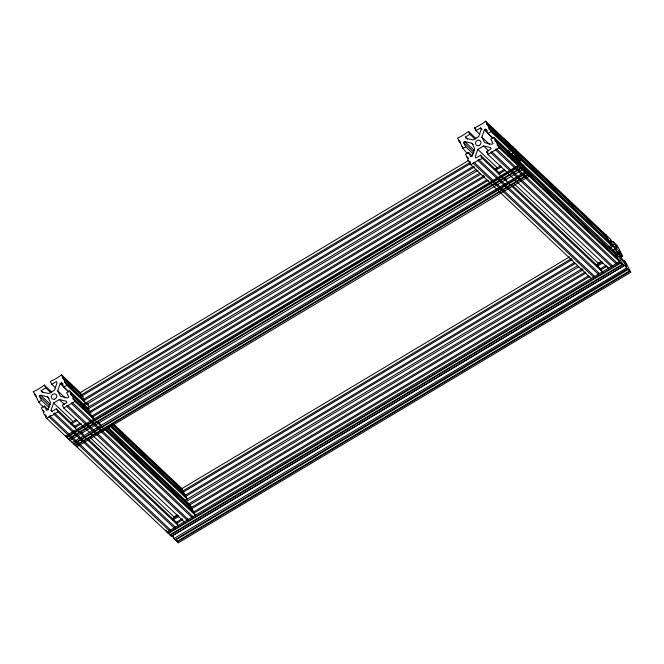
<?xml version="1.0" encoding="UTF-8"?>
<svg xmlns="http://www.w3.org/2000/svg" width="664" height="664" viewBox="0 0 664 664"><rect width="100%" height="100%" fill="white"/><g stroke="black" fill="none" stroke-linecap="round" stroke-linejoin="round"><path stroke-width="1" d="M75.895 427.325L56.332 408.833L51.709 411.597L51.078 410.335L53.576 402.998L59.312 399.57L66.342 401.205L66.981 402.467L62.366 405.231L63.802 408.069L184.194 521.879M89.2 409.447L69.637 390.947L66.616 392.756L68.815 397.097L67.446 397.919L60.449 396.292L57.702 390.839L60.183 383.543L61.553 382.73L63.063 384.149M173.038 519.563L173.976 516.808L177.255 514.849M609.892 248.203L612.565 246.61L610.365 242.269C613.503 246.767 617.578 251.473 618.159 257.142L615.428 252.287L493.825 137.34L490.812 139.141L493.003 143.49L491.634 144.304L484.645 142.677L481.89 137.232L484.38 129.936L485.749 129.123L487.251 130.542M607.676 266.845L608.39 268.264L487.99 154.455L486.554 151.616L491.177 148.852L490.538 147.591L483.508 145.956L477.773 149.392L475.266 156.721L475.905 157.982L480.529 155.227L500.092 173.719M597.226 265.949L598.164 263.201L601.443 261.243M184.891 495.684L185.248 495.286L183.546 491.916L112.814 425.051M43.758 407.156C37.134 402.45 37.292 396.541 33.2 391.71C37.35 390.05 40.579 387.859 44.322 385.062L51.85 392.175M82.925 396.25L62.457 377.144L62.366 378.065L63.146 378.106L83.465 397.313M83.664 399.263L64.698 381.576L64.607 382.505L65.387 382.539L84.95 401.031M89.831 411.464L70.865 393.785L70.766 394.707L71.554 394.74L91.117 413.24M93.574 417.324L73.106 398.217L73.007 399.147L73.795 399.18L94.105 418.386M467.946 153.55C461.322 148.844 461.488 142.926 457.396 138.104C461.546 136.435 464.767 134.252 468.518 131.455L476.038 138.568M607.577 238.393L607.203 237.247L486.654 123.537L486.554 124.458L487.334 124.492L607.792 238.351L610.058 242.775L489.575 128.932L488.795 128.891L489.044 127.87L609.295 241.779M495.211 140.071L494.962 141.1L495.742 141.133L616.217 254.984L495.211 140.071L493.825 137.34M497.452 144.511L497.203 145.532L497.983 145.565L618.474 259.433L497.452 144.511L495.742 141.133M113.403 423.889L181.878 488.613L183.007 490.854L182.666 491.75M108.008 427.226L190.028 504.764L191.415 507.495L191.024 508.234M106.921 428.172L191.946 508.558L193.656 511.927L193.407 512.957M81.041 393.296L61.478 374.803C57.984 377.708 54.564 379.509 50.356 381.451L51.792 384.29L55.552 387.851M479.748 134.244L475.98 130.683L474.552 127.845C478.752 125.894 482.18 124.093 485.674 121.197L610.506 239.206L611.942 242.045L610.1 240.302L610.747 241.588L614.897 247.838L617.205 250.021L616.848 247.348L612.922 241.48L611.137 242.543M51.792 384.29L56.407 381.534L57.046 382.796L54.548 390.133L48.812 393.561L41.774 391.926L41.135 390.664L45.758 387.901L51.028 392.88M475.98 130.683L480.603 127.92L481.242 129.181L478.736 136.518L473 139.955L465.97 138.311L465.331 137.05L469.946 134.294L475.216 139.274M49.028 407.488L41.5 400.375L39.309 396.026L40.678 395.213L47.667 396.84L49.177 398.259M473.224 153.882L465.696 146.769L463.505 142.42L464.866 141.598L471.863 143.225L473.366 144.652M38.487 402.176L41.5 400.375M61.553 382.73L63.752 387.079L66.765 385.269L89.341 406.609M462.684 148.57L465.696 146.769M485.749 129.123L487.94 133.464L490.962 131.663L612.565 246.61M48.132 409.613L44.372 406.053L41.359 407.854L42.737 410.593L44.239 412.012M472.328 155.998L468.568 152.446L465.547 154.247L466.925 156.978L468.435 158.405M79.572 393.022L468.925 160.24M80.701 395.254L470.054 162.472M81.232 396.317L470.593 163.535M42.737 410.593C44.787 410.393 42.446 414.336 44.978 415.025C46.986 414.618 44.529 417.855 46.646 418.32L49.02 416.901L169.42 530.71L169.552 529.913L170.341 529.789M49.02 416.901C49.144 414.826 52.912 416.635 53.734 414.087L174.134 527.897L174.906 526.909M53.734 414.087C53.693 412.045 57.137 414.07 57.768 411.672L178.16 525.481L176.732 522.643L88.685 439.419M63.802 408.069L66.699 406.327L187.099 520.144L187.373 519.231L188.227 519.464L67.745 405.513L66.832 405.53L66.699 406.327M67.828 405.654L71.413 403.513L191.813 517.322L192.087 516.418L192.942 516.65L72.459 402.699L71.546 402.716L71.413 403.513M72.542 402.841L74.924 401.413L195.316 515.231L194.187 512.99L105.393 429.052M466.925 156.978C468.975 156.787 466.643 160.73 469.166 161.418C471.174 161.012 468.718 164.249 470.834 164.713L473.208 163.294L593.608 277.104L593.882 276.191L594.736 276.431L474.254 162.481L473.49 162.381L473.208 163.294M474.337 162.622L477.922 160.472L598.322 274.282L598.455 273.485L599.252 273.369M477.922 160.472C477.889 158.43 481.325 160.464 481.956 158.065L602.356 271.875L600.92 269.036L512.882 185.812M487.99 154.455L490.895 152.72L611.295 266.53L611.569 265.625L612.424 265.857L491.941 151.907L491.028 151.923L490.895 152.72M492.024 152.048L495.61 149.898L616.009 263.716L616.283 262.803L617.138 263.035L496.655 149.085L495.742 149.101L495.61 149.898M496.738 149.226L499.112 147.806L620.458 262.512L167.992 533.034L46.646 418.32M82.942 399.695L473.183 166.373M83.473 400.757L474.611 166.913M83.075 404.55L475.988 169.644M507.993 150.512L509.769 149.441L504.482 138.975M84.286 405.687L478.088 170.25M509.197 151.649L510.973 150.587L508.782 146.238C511.911 150.745 515.994 155.442 516.575 161.111L513.845 156.264M86.793 408.136L479.707 173.221M510.815 154.621L513.488 153.027M87.723 409.165L480.636 174.258M71.322 422.528L76.659 419.333M89.1 411.896L483.799 175.927M495.352 169.013L500.681 165.826M70.973 424.122L77.198 420.403M89.64 412.958L484.33 176.989M495.892 170.075L501.22 166.888M74.459 426.429L79.788 423.242M91.341 416.336L486.928 179.828M498.481 172.922L504.706 169.204M519.281 161.178L521.057 160.115L515.77 149.649M74.99 427.491L81.215 423.773M91.881 417.39L488.347 180.359M499.021 173.985L505.238 170.258M65.454 436.107L517.928 165.593L512.641 155.119M76.742 446.772L529.216 176.259L523.929 165.792M182.044 488.513L569.621 256.794M182.285 491.285L571.646 258.503M182.824 492.348L572.177 259.566M184.526 495.717L574.775 262.404M185.953 496.257L575.306 263.467M184.667 500.581L577.58 265.666M609.096 246.825L611.361 245.472L609.818 242.825M612.573 245.381L614.349 244.319M185.87 501.718L578.784 266.812M614.416 247.124L616.192 246.062M615.071 248.411L616.848 247.348M188.377 504.159L582.179 268.721M612.407 250.652L615.071 249.058M189.306 505.196L583.116 269.75M172.914 518.551L178.242 515.364M190.692 507.927L585.382 271.949M596.936 265.044L602.273 261.857M172.557 520.144L178.782 516.426M191.224 508.989L585.922 273.02M597.476 266.106L602.812 262.919M619.661 256.072L621.438 255.009L622.641 256.146L620.865 257.209M176.043 522.46L182.268 518.742M192.933 512.359L588.511 275.859M600.065 268.945L606.29 265.226M176.574 523.522L182.799 519.796M193.465 513.421L589.939 276.39M600.605 270.007L606.83 266.289M620.201 260.52L621.977 259.458L626.766 266.994L624.924 265.251L172.457 535.765L173.885 538.604L175.047 539.699L627.38 268.796L629.397 270.962L176.931 541.484L175.047 539.699M168.44 533.458L620.915 262.944L622.342 264.297L169.868 534.811L167.851 532.636L167.992 533.034M170.324 535.234L622.79 264.72L623.952 265.816L171.478 536.329L169.727 534.42L169.868 534.811M173.885 538.604L626.359 268.09L627.521 269.186M175.495 540.131L627.97 269.609M177.379 541.907L629.854 271.393L630.8 272.29L178.325 542.803L176.931 541.484M618.226 259.466L619.512 261.616L167.037 532.138L165.909 529.897M183.546 491.916L182.89 491.974M185.63 496.431L187.165 499.087L109.66 425.815M194.187 512.99L193.539 513.048M612.922 241.48L617.354 245.68L622.641 256.146M621.977 259.458L619.661 257.275L620.027 259.948L623.952 265.816M484.38 129.936L492.655 137.763M487.94 133.464L493.211 138.444M480.603 127.92L482.106 129.347M474.552 127.845L476.055 129.273M481.89 137.232L489.418 144.345M483.508 145.956L488.77 150.935M486.554 151.616L488.065 153.044M465.331 137.05L467.589 139.183M477.773 149.392L497.336 167.884M514.641 184.243L598.164 263.201M505.354 178.699L506.864 180.118M464.866 141.598L474.652 150.852M463.505 142.42L474.038 152.38M458.525 140.336L460.027 141.764M479.051 159.8L599.368 273.468M459.056 141.399L460.567 142.826M461.297 145.839L462.808 147.259M469.166 161.418L470.676 162.838M483.251 175.279L484.753 176.707M470.834 164.713L591.234 278.523M113.029 424.703L183.007 490.854M111.502 425.582L185.248 495.286M87.208 403.164L88.71 404.592M111.286 425.931L185.787 496.348M107.136 427.824L191.415 507.495M60.183 383.543L68.467 391.37M63.752 387.079L69.014 392.059M105.609 428.703L193.656 511.927M98.621 422.653L100.878 424.786M57.702 390.839L65.221 397.952M59.312 399.57L64.582 404.55M41.135 390.664L43.392 392.797M53.576 402.998L72.384 420.785M90.445 437.85L173.976 516.808M81.166 432.305L83.423 434.439M40.678 395.213L50.456 404.459M39.309 396.026L49.841 405.986M34.329 393.951L35.831 395.37M54.863 413.406L175.18 527.083M34.868 395.014L36.371 396.433M51.078 410.335L52.581 411.755M50.149 416.228L170.465 529.897M44.978 415.025L46.48 416.444M172.457 535.765L173.686 536.927M617.603 259.342C617.537 255.939 614.457 254.735 614.225 251.15M629.854 271.393L629.256 270.572L629.397 270.962M622.79 264.72L622.201 263.898L622.342 264.297M620.915 262.944L620.458 262.512M514.376 148.329L514.965 149.143L514.824 148.753M512.492 146.545L513.081 147.367L512.94 146.976M507.313 141.656L507.91 142.47L507.769 142.079M505.437 139.872L506.026 140.693L505.885 140.303M630.8 272.29L625.513 261.823L624.309 260.686L626.501 265.027C623.371 260.529 619.288 255.823 618.707 250.154L621.438 255.009M624.924 265.251L626.359 268.09M606.074 235.006L607.203 237.247L606.813 237.978M519.854 158.978L517.123 154.123C517.704 159.792 521.788 164.498 524.917 169.005L522.726 164.655M511.33 145.449L515.264 151.317L515.621 153.99L513.313 151.807L509.163 145.557L508.516 144.271L510.359 146.014L508.923 143.175M485.674 121.197L486.803 123.429M487.334 124.492L489.044 127.87M489.575 128.932L490.962 131.663M497.983 145.565L499.112 147.806M468.518 131.455L469.946 134.294M480.529 155.227L481.956 158.065M471.863 143.225L474.619 148.678L472.129 155.974L470.759 156.787L468.568 152.446M177.197 540.571L178.325 542.803M170.764 534.91L171.478 536.329M61.478 374.803L62.607 377.044M63.146 378.106L64.848 381.476M65.387 382.539L66.765 385.269M69.637 390.947L71.015 393.677M71.554 394.74L73.256 398.118M73.795 399.18L74.924 401.413M44.322 385.062L45.758 387.901M56.332 408.833L57.768 411.672M71.587 441.162L72.301 442.581L524.776 172.059L523.34 169.22L525.183 170.963L524.535 169.677L520.385 163.427L518.078 161.244L518.435 163.917L522.369 169.785L69.894 440.307L69.18 438.887M47.667 396.84L50.422 402.284L47.932 409.58L46.563 410.402L44.372 406.053M66.259 436.613L66.4 437.003L518.733 166.091L519.157 166.606L66.856 437.427L66.292 436.605M68.143 438.389L68.284 438.779L520.617 167.876L521.041 168.382L68.732 439.211L68.168 438.381M73.322 443.286L73.463 443.676L525.788 172.764L526.22 173.279L73.911 444.1L73.397 443.32M75.198 445.063L75.339 445.453L527.673 174.541L528.096 175.055L75.796 445.876L75.231 445.054M515.339 155.144L518.36 160.099L515.339 155.144M616.922 251.166L619.944 256.13L616.922 251.166M54.556 399.188A2.905 2.573 -46.6 0 0 56.141 394.532A2.905 2.573 -46.6 0 0 51.485 395.968A2.905 2.573 -46.6 0 0 54.556 399.188M478.752 145.582A2.905 2.573 -46.6 0 0 480.338 140.926A2.905 2.573 -46.6 0 0 475.681 142.353A2.905 2.573 -46.6 0 0 478.752 145.582"/></g></svg>
